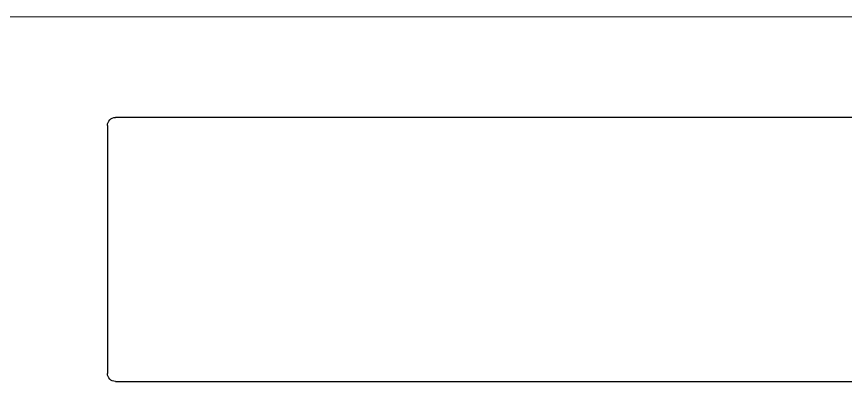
# Model space of a CAD drawing. Extents: x -82 to 113, y -82 to 93.
# Drawn here: x 26.222 to 27.252, y 71.17 to 71.624 of the extents above; entities that cross this region are included whole.
import ezdxf

# ---------------------------------------------------------------- set-up
doc = ezdxf.new("R2010")
doc.units = 0
doc.header["$MEASUREMENT"] = 0
doc.layers.get('0').update_dxf_attribs({"linetype": 'CONTINUOUS'})
doc.layers.add('VENT', color=5, linetype='CONTINUOUS')

# ---------------------------------------------------------------- blocks, each defined once
blk = doc.blocks.new('3204-1_Sash_Component')
for p, q in [((-0.0635, 3.0537), (-0.063, 0.01)), ((0.0718, 2.8387), (0.3798, 2.8387)), ((0.0618, 0.325), (0.0618, 2.8287)), ((0.3898, 2.8287), (0.3898, 0.325))]:
    blk.add_line(p, q)
for centre, start, end in [((0.0718, 2.8287), 90, 180), ((0.3798, 2.8287), 0, 90)]:
    blk.add_arc(centre, 0.01, start, end)
blk = doc.blocks.new('3205_Sash_Yoke_Assembly')
at = {"xscale": -1, "rotation": 270}
blk.add_blockref('3204-1_Sash_Component', (-2.6018, -2.1765), dxfattribs=at)
blk = doc.blocks.new('3200_Meeting_Stile_Assembly')
at = {"xscale": -1}
blk.add_blockref('3205_Sash_Yoke_Assembly', (1.0149, 2.24), dxfattribs=at)

msp = doc.modelspace()

# ---------------------------------------------------------------- block references
at = {"layer": 'VENT', "xscale": -1, "rotation": 180}
msp.add_blockref('3200_Meeting_Stile_Assembly', (25.5566, 71.6236), dxfattribs=at)

doc.saveas('drawing.dxf')
